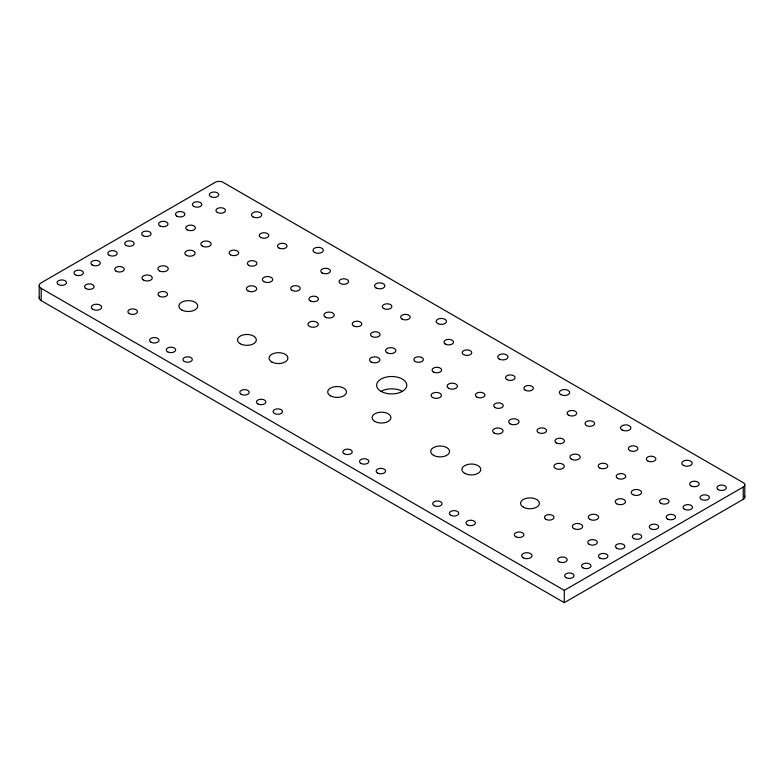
<?xml version="1.0" encoding="UTF-8"?>
<svg xmlns="http://www.w3.org/2000/svg" width="784" height="784" viewBox="0 0 784 784"><rect width="100%" height="100%" fill="white"/><g stroke="black" fill="none" stroke-linecap="round" stroke-linejoin="round"><path stroke-width="1.18" d="M41.18 288.336L564.284 590.342L743.232 487.031A5.351 3.087 0 0 0 743.232 482.66L222.911 182.251A5.351 3.087 0 0 0 215.345 182.251L41.18 282.808A6.772 3.91 0 0 0 41.18 288.336L41.18 300.635L564.284 602.651L743.232 499.339A5.351 3.087 0 0 0 744.388 495.968M744.8 484.845L744.8 497.154M743.232 487.031L743.232 499.339M564.284 590.342L564.284 602.651M39.2 285.572L39.2 297.881M381.044 391.363A15.072 8.702 0 0 0 406.269 387.463A15.072 8.702 0 0 0 387.806 376.8A15.072 8.702 0 0 0 381.044 391.363A15.072 8.702 0 0 1 402.368 391.363M41.18 300.635A6.772 3.91 0 0 1 39.563 296.617M159.426 270.872A5.184 2.989 0 0 0 168.099 269.529A5.184 2.989 0 0 0 161.749 265.864A5.184 2.989 0 0 0 159.426 270.872M92.816 309.327A5.184 2.989 0 0 0 101.489 307.985A5.184 2.989 0 0 0 95.138 304.319A5.184 2.989 0 0 0 92.816 309.327M143.443 280.104A5.184 2.989 0 0 0 152.116 278.761A5.184 2.989 0 0 0 145.765 275.096A5.184 2.989 0 0 0 143.443 280.104M186.337 255.329A5.184 2.989 0 0 0 195.01 253.996A5.184 2.989 0 0 0 188.66 250.331A5.184 2.989 0 0 0 186.337 255.329M252.958 216.874A5.184 2.989 0 0 0 261.621 215.531A5.184 2.989 0 0 0 255.28 211.866A5.184 2.989 0 0 0 252.958 216.874M202.331 246.107A5.184 2.989 0 0 0 210.994 244.765A5.184 2.989 0 0 0 204.653 241.1A5.184 2.989 0 0 0 202.331 246.107M247.891 290.864A5.184 2.989 0 0 0 256.554 289.531A5.184 2.989 0 0 0 250.214 285.866A5.184 2.989 0 0 0 247.891 290.864M314.502 252.409A5.184 2.989 0 0 0 323.175 251.066A5.184 2.989 0 0 0 316.824 247.411A5.184 2.989 0 0 0 314.502 252.409M263.875 281.642A5.184 2.989 0 0 0 272.548 280.3A5.184 2.989 0 0 0 266.197 276.634A5.184 2.989 0 0 0 263.875 281.642M309.445 326.409A5.184 2.989 0 0 0 318.108 325.066A5.184 2.989 0 0 0 311.767 321.401A5.184 2.989 0 0 0 309.445 326.409M376.055 287.944A5.184 2.989 0 0 0 384.719 286.601A5.184 2.989 0 0 0 378.378 282.946A5.184 2.989 0 0 0 376.055 287.944M325.429 317.177A5.184 2.989 0 0 0 334.092 315.834A5.184 2.989 0 0 0 327.751 312.169A5.184 2.989 0 0 0 325.429 317.177M371.057 361.983A5.184 2.989 0 0 0 379.721 360.64A5.184 2.989 0 0 0 373.38 356.975A5.184 2.989 0 0 0 371.057 361.983M437.668 323.518A5.184 2.989 0 0 0 446.341 322.175A5.184 2.989 0 0 0 439.991 318.52A5.184 2.989 0 0 0 437.668 323.518M387.041 352.751A5.184 2.989 0 0 0 395.714 351.408A5.184 2.989 0 0 0 389.364 347.743A5.184 2.989 0 0 0 387.041 352.751M432.611 397.517A5.184 2.989 0 0 0 441.274 396.175A5.184 2.989 0 0 0 434.934 392.51A5.184 2.989 0 0 0 432.611 397.517M499.222 359.052A5.184 2.989 0 0 0 507.885 357.71A5.184 2.989 0 0 0 501.544 354.054A5.184 2.989 0 0 0 499.222 359.052M448.595 388.286A5.184 2.989 0 0 0 457.258 386.943A5.184 2.989 0 0 0 450.918 383.278A5.184 2.989 0 0 0 448.595 388.286M494.224 433.091A5.184 2.989 0 0 0 502.887 431.749A5.184 2.989 0 0 0 496.546 428.084A5.184 2.989 0 0 0 494.224 433.091M560.834 394.626A5.184 2.989 0 0 0 569.507 393.284A5.184 2.989 0 0 0 563.157 389.628A5.184 2.989 0 0 0 560.834 394.626M510.208 423.86A5.184 2.989 0 0 0 518.881 422.517A5.184 2.989 0 0 0 512.53 418.852A5.184 2.989 0 0 0 510.208 423.86M555.435 468.43A5.184 2.989 0 0 0 564.108 467.088A5.184 2.989 0 0 0 557.757 463.422A5.184 2.989 0 0 0 555.435 468.43M622.055 429.975A5.184 2.989 0 0 0 630.718 428.632A5.184 2.989 0 0 0 624.378 424.967A5.184 2.989 0 0 0 622.055 429.975M571.428 459.199A5.184 2.989 0 0 0 580.091 457.856A5.184 2.989 0 0 0 573.751 454.201A5.184 2.989 0 0 0 571.428 459.199M616.724 503.808A5.184 2.989 0 0 0 625.387 502.475A5.184 2.989 0 0 0 619.046 498.81A5.184 2.989 0 0 0 616.724 503.808M683.334 465.353A5.184 2.989 0 0 0 692.007 464.01A5.184 2.989 0 0 0 685.657 460.345A5.184 2.989 0 0 0 683.334 465.353M632.708 494.586A5.184 2.989 0 0 0 641.381 493.244A5.184 2.989 0 0 0 635.03 489.579A5.184 2.989 0 0 0 632.708 494.586M589.813 519.351A5.184 2.989 0 0 0 598.476 518.008A5.184 2.989 0 0 0 592.136 514.343A5.184 2.989 0 0 0 589.813 519.351M523.202 557.806A5.184 2.989 0 0 0 531.866 556.464A5.184 2.989 0 0 0 525.525 552.798A5.184 2.989 0 0 0 523.202 557.806M573.829 528.583A5.184 2.989 0 0 0 582.492 527.24A5.184 2.989 0 0 0 576.152 523.575A5.184 2.989 0 0 0 573.829 528.583M58.447 284.563A4.714 2.715 0 0 0 66.326 283.347A4.714 2.715 0 0 0 60.554 280.015A4.714 2.715 0 0 0 58.447 284.563M75.362 274.792A4.714 2.715 0 0 0 83.241 273.577A4.714 2.715 0 0 0 77.479 270.245A4.714 2.715 0 0 0 75.362 274.792M92.287 265.021A4.714 2.715 0 0 0 100.166 263.806A4.714 2.715 0 0 0 94.394 260.474A4.714 2.715 0 0 0 92.287 265.021M109.201 255.261A4.714 2.715 0 0 0 117.081 254.036A4.714 2.715 0 0 0 111.318 250.704A4.714 2.715 0 0 0 109.201 255.261M126.126 245.49A4.714 2.715 0 0 0 134.005 244.265A4.714 2.715 0 0 0 128.233 240.943A4.714 2.715 0 0 0 126.126 245.49M143.041 235.719A4.714 2.715 0 0 0 150.92 234.504A4.714 2.715 0 0 0 145.158 231.172A4.714 2.715 0 0 0 143.041 235.719M159.965 225.949A4.714 2.715 0 0 0 167.845 224.734A4.714 2.715 0 0 0 162.072 221.402A4.714 2.715 0 0 0 159.965 225.949M176.88 216.178A4.714 2.715 0 0 0 184.759 214.963A4.714 2.715 0 0 0 178.997 211.631A4.714 2.715 0 0 0 176.88 216.178M193.805 206.417A4.714 2.715 0 0 0 201.684 205.192A4.714 2.715 0 0 0 195.912 201.86A4.714 2.715 0 0 0 193.805 206.417M210.72 196.647A4.714 2.715 0 0 0 218.599 195.432A4.714 2.715 0 0 0 212.836 192.1A4.714 2.715 0 0 0 210.72 196.647M566.028 577.612A4.714 2.715 0 0 0 573.908 576.397A4.714 2.715 0 0 0 568.145 573.065A4.714 2.715 0 0 0 566.028 577.612M582.953 567.841A4.714 2.715 0 0 0 590.832 566.626A4.714 2.715 0 0 0 585.06 563.294A4.714 2.715 0 0 0 582.953 567.841M599.868 558.081A4.714 2.715 0 0 0 607.747 556.856A4.714 2.715 0 0 0 601.985 553.524A4.714 2.715 0 0 0 599.868 558.081M616.792 548.31A4.714 2.715 0 0 0 624.672 547.085A4.714 2.715 0 0 0 618.899 543.763A4.714 2.715 0 0 0 616.792 548.31M633.707 538.539A4.714 2.715 0 0 0 641.586 537.324A4.714 2.715 0 0 0 635.824 533.992A4.714 2.715 0 0 0 633.707 538.539M650.632 528.769A4.714 2.715 0 0 0 658.511 527.554A4.714 2.715 0 0 0 652.739 524.222A4.714 2.715 0 0 0 650.632 528.769M667.547 518.998A4.714 2.715 0 0 0 675.426 517.783A4.714 2.715 0 0 0 669.663 514.451A4.714 2.715 0 0 0 667.547 518.998M684.471 509.237A4.714 2.715 0 0 0 692.35 508.012A4.714 2.715 0 0 0 686.578 504.68A4.714 2.715 0 0 0 684.471 509.237M701.386 499.467A4.714 2.715 0 0 0 709.265 498.252A4.714 2.715 0 0 0 703.503 494.92A4.714 2.715 0 0 0 701.386 499.467M718.311 489.696A4.714 2.715 0 0 0 726.19 488.481A4.714 2.715 0 0 0 720.418 485.149A4.714 2.715 0 0 0 718.311 489.696M150.998 342.206A4.714 2.715 0 0 0 158.878 340.991A4.714 2.715 0 0 0 153.105 337.659A4.714 2.715 0 0 0 150.998 342.206M167.649 351.83A4.714 2.715 0 0 0 175.528 350.605A4.714 2.715 0 0 0 169.765 347.273A4.714 2.715 0 0 0 167.649 351.83M184.299 361.444A4.714 2.715 0 0 0 192.178 360.219A4.714 2.715 0 0 0 186.416 356.887A4.714 2.715 0 0 0 184.299 361.444M181.633 309.905A9.418 5.439 0 0 0 197.401 307.465A9.418 5.439 0 0 0 185.857 300.811A9.418 5.439 0 0 0 181.633 309.905M240.257 343.745A9.418 5.439 0 0 0 256.015 341.314A9.418 5.439 0 0 0 244.481 334.65A9.418 5.439 0 0 0 240.257 343.745M241.178 394.274A4.714 2.715 0 0 0 249.057 393.058A4.714 2.715 0 0 0 243.285 389.726A4.714 2.715 0 0 0 241.178 394.274M257.828 403.887A4.714 2.715 0 0 0 265.707 402.672A4.714 2.715 0 0 0 259.945 399.34A4.714 2.715 0 0 0 257.828 403.887M274.478 413.501A4.714 2.715 0 0 0 282.367 412.286A4.714 2.715 0 0 0 276.595 408.954A4.714 2.715 0 0 0 274.478 413.501M271.823 361.973A9.418 5.439 0 0 0 287.581 359.533A9.418 5.439 0 0 0 276.037 352.869A9.418 5.439 0 0 0 271.823 361.973M330.436 395.812A9.418 5.439 0 0 0 346.195 393.372A9.418 5.439 0 0 0 334.66 386.718A9.418 5.439 0 0 0 330.436 395.812M344.215 453.769A4.714 2.715 0 0 0 352.094 452.544A4.714 2.715 0 0 0 346.332 449.212A4.714 2.715 0 0 0 344.215 453.769M360.875 463.383A4.714 2.715 0 0 0 368.754 462.158A4.714 2.715 0 0 0 362.982 458.836A4.714 2.715 0 0 0 360.875 463.383M377.525 472.997A4.714 2.715 0 0 0 385.405 471.772A4.714 2.715 0 0 0 379.632 468.45A4.714 2.715 0 0 0 377.525 472.997M374.86 421.459A9.418 5.439 0 0 0 390.618 419.019A9.418 5.439 0 0 0 379.084 412.364A9.418 5.439 0 0 0 374.86 421.459M433.483 455.308A9.418 5.439 0 0 0 449.242 452.868A9.418 5.439 0 0 0 437.697 446.204A9.418 5.439 0 0 0 433.483 455.308M434.062 505.631A4.714 2.715 0 0 0 441.941 504.416A4.714 2.715 0 0 0 436.169 501.084A4.714 2.715 0 0 0 434.062 505.631M450.712 515.245A4.714 2.715 0 0 0 458.591 514.03A4.714 2.715 0 0 0 452.819 510.698A4.714 2.715 0 0 0 450.712 515.245M467.362 524.868A4.714 2.715 0 0 0 475.241 523.643A4.714 2.715 0 0 0 469.479 520.311A4.714 2.715 0 0 0 467.362 524.868M464.696 473.33A9.418 5.439 0 0 0 480.465 470.89A9.418 5.439 0 0 0 468.92 464.226A9.418 5.439 0 0 0 464.696 473.33M523.32 507.17A9.418 5.439 0 0 0 539.078 504.739A9.418 5.439 0 0 0 527.544 498.075A9.418 5.439 0 0 0 523.32 507.17M230.516 254.829A4.782 2.764 0 0 0 238.522 253.595A4.782 2.764 0 0 0 232.662 250.214A4.782 2.764 0 0 0 230.516 254.829M187.209 229.83A4.782 2.764 0 0 0 195.216 228.585A4.782 2.764 0 0 0 189.356 225.204A4.782 2.764 0 0 0 187.209 229.83M260.641 237.444A4.782 2.764 0 0 0 268.647 236.2A4.782 2.764 0 0 0 262.787 232.819A4.782 2.764 0 0 0 260.641 237.444M217.325 212.435A4.782 2.764 0 0 0 225.331 211.2A4.782 2.764 0 0 0 219.471 207.819A4.782 2.764 0 0 0 217.325 212.435M129.282 313.61A4.782 2.764 0 0 0 137.288 312.365A4.782 2.764 0 0 0 131.428 308.984A4.782 2.764 0 0 0 129.282 313.61M85.966 288.6A4.782 2.764 0 0 0 93.972 287.365A4.782 2.764 0 0 0 88.112 283.975A4.782 2.764 0 0 0 85.966 288.6M159.407 296.215A4.782 2.764 0 0 0 167.413 294.98A4.782 2.764 0 0 0 161.553 291.589A4.782 2.764 0 0 0 159.407 296.215M116.091 271.205A4.782 2.764 0 0 0 124.097 269.97A4.782 2.764 0 0 0 118.237 266.589A4.782 2.764 0 0 0 116.091 271.205M292.069 290.364A4.782 2.764 0 0 0 300.076 289.129A4.782 2.764 0 0 0 294.216 285.748A4.782 2.764 0 0 0 292.069 290.364M248.753 265.364A4.782 2.764 0 0 0 256.76 264.13A4.782 2.764 0 0 0 250.9 260.739A4.782 2.764 0 0 0 248.753 265.364M322.195 272.979A4.782 2.764 0 0 0 330.201 271.744A4.782 2.764 0 0 0 324.331 268.353A4.782 2.764 0 0 0 322.195 272.979M278.879 247.969A4.782 2.764 0 0 0 286.885 246.735A4.782 2.764 0 0 0 281.025 243.354A4.782 2.764 0 0 0 278.879 247.969M353.613 325.909A4.782 2.764 0 0 0 361.62 324.664A4.782 2.764 0 0 0 355.76 321.283A4.782 2.764 0 0 0 353.613 325.909M310.307 300.899A4.782 2.764 0 0 0 318.314 299.664A4.782 2.764 0 0 0 312.453 296.274A4.782 2.764 0 0 0 310.307 300.899M383.739 308.514A4.782 2.764 0 0 0 391.745 307.279A4.782 2.764 0 0 0 385.885 303.888A4.782 2.764 0 0 0 383.739 308.514M340.432 283.504A4.782 2.764 0 0 0 348.439 282.269A4.782 2.764 0 0 0 342.569 278.888A4.782 2.764 0 0 0 340.432 283.504M415.236 361.483A4.782 2.764 0 0 0 423.242 360.238A4.782 2.764 0 0 0 417.382 356.857A4.782 2.764 0 0 0 415.236 361.483M371.92 336.473A4.782 2.764 0 0 0 379.926 335.238A4.782 2.764 0 0 0 374.066 331.848A4.782 2.764 0 0 0 371.92 336.473M445.351 344.088A4.782 2.764 0 0 0 453.358 342.853A4.782 2.764 0 0 0 447.497 339.462A4.782 2.764 0 0 0 445.351 344.088M402.045 319.078A4.782 2.764 0 0 0 410.052 317.843A4.782 2.764 0 0 0 404.191 314.462A4.782 2.764 0 0 0 402.045 319.078M476.78 397.018A4.782 2.764 0 0 0 484.786 395.773A4.782 2.764 0 0 0 478.926 392.392A4.782 2.764 0 0 0 476.78 397.018M433.474 372.008A4.782 2.764 0 0 0 441.48 370.773A4.782 2.764 0 0 0 435.62 367.382A4.782 2.764 0 0 0 433.474 372.008M506.905 379.623A4.782 2.764 0 0 0 514.912 378.388A4.782 2.764 0 0 0 509.051 374.997A4.782 2.764 0 0 0 506.905 379.623M463.599 354.613A4.782 2.764 0 0 0 471.605 353.378A4.782 2.764 0 0 0 465.735 349.997A4.782 2.764 0 0 0 463.599 354.613M538.402 432.592A4.782 2.764 0 0 0 546.409 431.347A4.782 2.764 0 0 0 540.548 427.966A4.782 2.764 0 0 0 538.402 432.592M495.086 407.582A4.782 2.764 0 0 0 503.093 406.347A4.782 2.764 0 0 0 497.232 402.956A4.782 2.764 0 0 0 495.086 407.582M568.518 415.197A4.782 2.764 0 0 0 576.524 413.962A4.782 2.764 0 0 0 570.664 410.571A4.782 2.764 0 0 0 568.518 415.197M525.211 390.187A4.782 2.764 0 0 0 533.218 388.952A4.782 2.764 0 0 0 527.358 385.571A4.782 2.764 0 0 0 525.211 390.187M599.613 467.93A4.782 2.764 0 0 0 607.62 466.696A4.782 2.764 0 0 0 601.759 463.305A4.782 2.764 0 0 0 599.613 467.93M556.307 442.921A4.782 2.764 0 0 0 564.313 441.686A4.782 2.764 0 0 0 558.453 438.305A4.782 2.764 0 0 0 556.307 442.921M629.738 450.535A4.782 2.764 0 0 0 637.745 449.301A4.782 2.764 0 0 0 631.884 445.92A4.782 2.764 0 0 0 629.738 450.535M586.432 425.536A4.782 2.764 0 0 0 594.439 424.291A4.782 2.764 0 0 0 588.568 420.91A4.782 2.764 0 0 0 586.432 425.536M660.902 503.308A4.782 2.764 0 0 0 668.909 502.074A4.782 2.764 0 0 0 663.048 498.693A4.782 2.764 0 0 0 660.902 503.308M617.586 478.309A4.782 2.764 0 0 0 625.593 477.064A4.782 2.764 0 0 0 619.732 473.683A4.782 2.764 0 0 0 617.586 478.309M691.018 485.923A4.782 2.764 0 0 0 699.024 484.679A4.782 2.764 0 0 0 693.164 481.298A4.782 2.764 0 0 0 691.018 485.923M647.711 460.914A4.782 2.764 0 0 0 655.718 459.679A4.782 2.764 0 0 0 649.858 456.298A4.782 2.764 0 0 0 647.711 460.914M559.041 561.726A4.782 2.764 0 0 0 567.048 560.482A4.782 2.764 0 0 0 561.177 557.101A4.782 2.764 0 0 0 559.041 561.726M515.725 536.717A4.782 2.764 0 0 0 523.732 535.482A4.782 2.764 0 0 0 517.871 532.091A4.782 2.764 0 0 0 515.725 536.717M589.156 544.331A4.782 2.764 0 0 0 597.163 543.096A4.782 2.764 0 0 0 591.303 539.706A4.782 2.764 0 0 0 589.156 544.331M545.85 519.322A4.782 2.764 0 0 0 553.857 518.087A4.782 2.764 0 0 0 547.996 514.706A4.782 2.764 0 0 0 545.85 519.322"/></g></svg>
